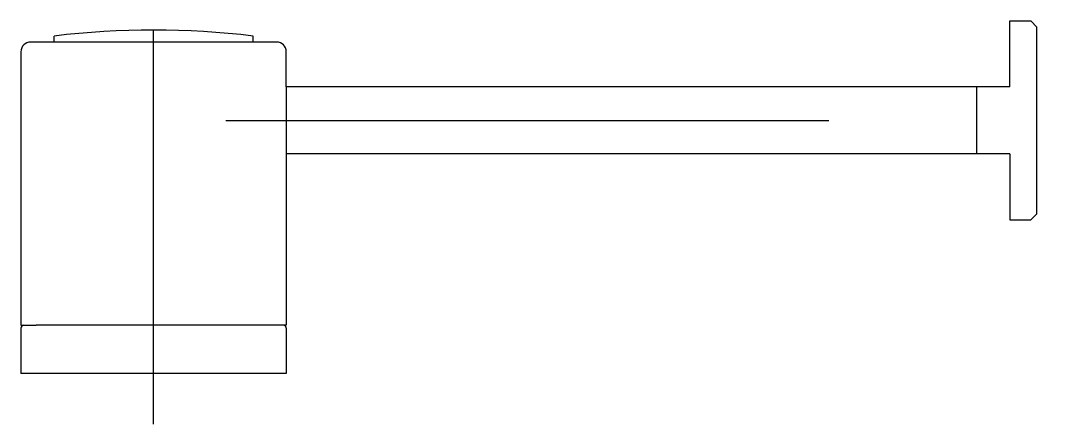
# Model space of a CAD drawing. Extents: x 54.168 to 54.342, y 0.072 to 0.139.
import ezdxf

# ---------------------------------------------------------------- set-up
doc = ezdxf.new("R2010")
doc.units = 0
doc.header["$LTSCALE"] = 0.2
doc.header["$MEASUREMENT"] = 0
doc.linetypes.add('AXES', pattern=[0.54, 0.3, -0.08, 0.08, -0.08])
doc.linetypes.add('CONTINU', pattern=[0])
doc.layers.get('0').update_dxf_attribs({"linetype": 'CONTINUOUS'})
doc.layers.add('DECA_EIXOS', color=5, linetype='AXES')

msp = doc.modelspace()

# ---------------------------------------------------------------- linework, layer by layer
at = {"linetype": 'CONTINU'}
for points in [[(54.20691, 0.13664, 0.060606), (54.17391, 0.13664)], [(54.17001, 0.13564, 0.414213), (54.16841, 0.13404)], [(54.21241, 0.13404, 0.414212), (54.21081, 0.13564)], [(54.16891, 0.08864, 0.414213), (54.16841, 0.08814)], [(54.21241, 0.08814, 0.414189), (54.21191, 0.08864)]]:
    msp.add_lwpolyline(points, format="xyb", dxfattribs=at)
for points in [[(54.33241, 0.13914), (54.33591, 0.13914)], [(54.33241, 0.12819), (54.33241, 0.13914)], [(54.33691, 0.13814), (54.33591, 0.13914)], [(54.33691, 0.10714), (54.33691, 0.13814)], [(54.17391, 0.13564), (54.17391, 0.13664)], [(54.20691, 0.13564), (54.20691, 0.13664)], [(54.16841, 0.13404), (54.16841, 0.08864)], [(54.20591, 0.13564), (54.17001, 0.13564)], [(54.21081, 0.13564), (54.20591, 0.13564)], [(54.21241, 0.12819), (54.21241, 0.13404)], [(54.21241, 0.12819), (54.21241, 0.08864)], [(54.33241, 0.12819), (54.21241, 0.12819)], [(54.32691, 0.11709), (54.32691, 0.12819)], [(54.33241, 0.11709), (54.21241, 0.11709)], [(54.33241, 0.11709), (54.33241, 0.10614)], [(54.33241, 0.10614), (54.33591, 0.10614)], [(54.33691, 0.10714), (54.33591, 0.10614)], [(54.16841, 0.08864), (54.17091, 0.08864)], [(54.16841, 0.08814), (54.16841, 0.08064)], [(54.21241, 0.08864), (54.17091, 0.08864)], [(54.21241, 0.08814), (54.21241, 0.08064)], [(54.21241, 0.08064), (54.16841, 0.08064)]]:
    msp.add_lwpolyline(points, dxfattribs=at)
at = {"layer": 'DECA_EIXOS'}
for points in [[(54.19041, 0.07225), (54.19041, 0.13764)], [(54.20238, 0.12264), (54.34239, 0.12264)]]:
    msp.add_lwpolyline(points, dxfattribs=at)

doc.saveas('drawing.dxf')
